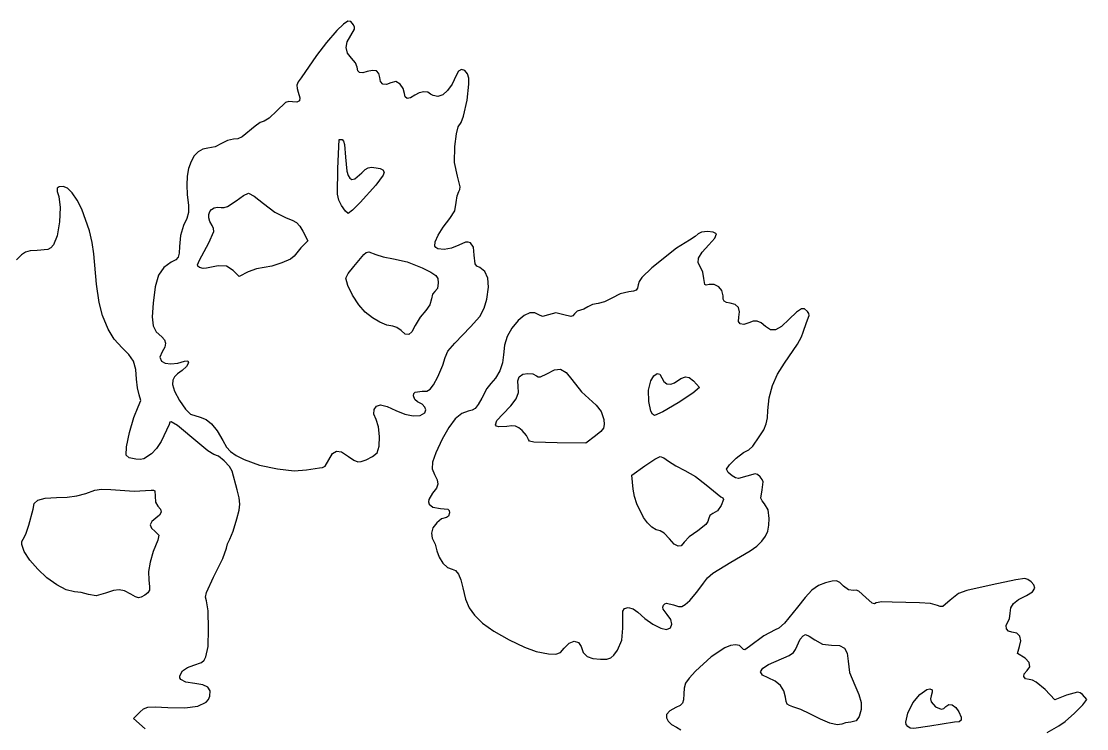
# Model space of a CAD drawing. Extents: x 0 to 380, y 4 to 377.
# Drawn here: x 194.7 to 361.6, y 266.4 to 377.2 of the extents above; entities that cross this region are included whole.
import ezdxf

# ---------------------------------------------------------------- set-up
doc = ezdxf.new("R2010")
doc.units = 0

msp = doc.modelspace()

# ---------------------------------------------------------------- linework, layer by layer
at = {"layer": 'Layer 1'}
for p, q in [((244.087098, 375.779126), (242.473139, 373.94027)), ((245.130549, 376.785094), (244.087098, 375.779126)), ((244.087098, 375.779126), (244.087098, 375.779126)), ((245.82012, 377.238745), (245.130549, 376.785094)), ((246.304639, 377.183072), (245.82012, 377.238745)), ((246.732933, 376.661071), (246.304639, 377.183072)), ((246.3096, 375.038292), (246.851996, 375.995202)), ((246.870186, 376.343019), (246.732933, 376.661071)), ((246.851996, 375.995202), (246.870186, 376.343019)), ((242.473139, 373.94027), (240.912096, 371.86329)), ((245.568766, 373.124471), (245.740745, 374.045001)), ((245.740745, 374.045001), (246.3096, 375.038292)), ((245.793662, 372.270087), (245.568766, 373.124471)), ((246.415433, 371.475234), (245.793662, 372.270087)), ((240.912096, 371.86329), (238.513206, 368.406065)), ((247.041614, 370.712352), (246.415433, 371.475234)), ((247.297378, 370.028844), (247.041614, 370.712352)), ((247.391085, 369.492511), (247.297378, 370.028844)), ((247.676614, 369.204226), (247.391085, 369.492511)), ((248.160582, 369.16068), (247.676614, 369.204226)), ((248.849601, 369.358566), (248.160582, 369.16068)), ((249.679181, 369.552594), (248.849601, 369.358566)), ((250.300401, 369.45558), (249.679181, 369.552594)), ((250.69011, 369.080753), (250.300401, 369.45558)), ((250.825158, 368.441343), (250.69011, 369.080753)), ((263.169632, 369.412585), (262.784332, 368.758843)), ((263.644229, 369.676066), (263.169632, 369.412585)), ((264.138669, 369.542672), (263.644229, 369.676066)), ((264.5835, 369.005788), (264.138669, 369.542672)), ((264.761543, 368.341298), (264.5835, 369.005788)), ((238.064516, 367.735236), (237.860567, 367.219849)), ((238.513206, 368.406065), (238.064516, 367.735236)), ((250.956899, 367.783192), (250.825158, 368.441343)), ((251.323457, 367.409468), (250.956899, 367.783192)), ((251.881838, 367.340014), (251.323457, 367.409468)), ((252.589048, 367.594676), (251.881838, 367.340014)), ((253.338701, 367.793114), (252.589048, 367.594676)), ((254.035438, 367.383009), (253.338701, 367.793114)), ((254.502869, 366.712731), (254.035438, 367.383009)), ((262.164215, 367.412775), (261.448186, 366.377592)), ((262.784332, 368.758843), (262.164215, 367.412775)), ((264.548222, 364.895924), (264.803986, 367.367575)), ((264.803986, 367.367575), (264.761543, 368.341298)), ((237.860567, 367.219849), (237.868284, 366.724307)), ((237.868284, 366.724307), (238.054594, 366.113008)), ((238.054594, 366.113008), (238.28831, 365.266341)), ((254.705716, 365.936619), (254.502869, 366.712731)), ((254.815408, 365.396428), (254.705716, 365.936619)), ((256.328495, 365.654397), (255.643334, 365.242088)), ((256.991607, 366.00938), (256.328495, 365.654397)), ((257.717558, 366.165925), (256.991607, 366.00938)), ((258.35752, 366.110804), (257.717558, 366.165925)), ((258.762663, 365.830786), (258.35752, 366.110804)), ((259.185997, 365.588251), (258.762663, 365.830786)), ((259.92683, 365.478008), (259.185997, 365.588251)), ((260.685854, 365.712826), (259.92683, 365.478008)), ((261.448186, 366.377592), (260.685854, 365.712826)), ((236.079038, 364.494639), (234.703203, 363.220229)), ((236.588361, 364.673784), (236.079038, 364.494639)), ((237.137372, 364.631341), (236.588361, 364.673784)), ((237.856157, 364.565195), (237.137372, 364.631341)), ((238.230983, 364.763633), (237.856157, 364.565195)), ((238.28831, 365.266341), (238.230983, 364.763633)), ((255.133459, 365.160508), (254.815408, 365.396428)), ((255.643334, 365.242088), (255.133459, 365.160508)), ((263.9485, 362.397815), (264.548222, 364.895924)), ((234.703203, 363.220229), (233.499348, 362.07811)), ((263.560995, 361.39102), (263.9485, 362.397815)), ((231.281257, 360.821338), (229.261603, 359.136823)), ((232.066188, 361.368144), (231.281257, 360.821338)), ((232.692369, 361.59745), (232.066188, 361.368144)), ((233.499348, 362.07811), (232.692369, 361.59745)), ((262.846068, 359.626303), (263.13711, 360.680227)), ((263.13711, 360.680227), (263.560995, 361.39102)), ((229.261603, 359.136823), (228.602349, 358.846884)), ((262.607943, 357.646336), (262.846068, 359.626303)), ((223.908197, 357.364114), (223.091571, 357.219696)), ((225.045906, 357.571371), (223.908197, 357.364114)), ((226.024865, 358.06967), (225.045906, 357.571371)), ((226.964136, 358.567969), (226.024865, 358.06967)), ((227.929866, 358.775226), (226.964136, 358.567969)), ((228.602349, 358.846884), (227.929866, 358.775226)), ((244.263487, 354.153834), (244.475154, 358.70467)), ((244.475154, 358.70467), (244.933765, 358.70467)), ((244.933765, 358.70467), (245.125588, 358.468199)), ((245.125588, 358.468199), (245.277724, 357.924149)), ((245.277724, 357.924149), (245.462932, 355.953002)), ((262.550617, 355.132793), (262.607943, 357.646336)), ((221.752668, 356.143723), (221.253542, 355.265085)), ((222.369203, 356.804079), (221.752668, 356.143723)), ((223.091571, 357.219696), (222.369203, 356.804079)), ((245.462932, 355.953002), (245.676253, 353.756408)), ((245.462932, 355.953002), (245.462932, 355.953002)), ((220.883401, 354.194624), (220.65382, 352.958799)), ((221.253542, 355.265085), (220.883401, 354.194624)), ((244.228209, 350.180672), (244.263487, 354.153834)), ((248.002934, 353.483556), (248.539267, 354.007211)), ((248.539267, 354.007211), (249.012761, 354.286126)), ((249.012761, 354.286126), (249.545787, 354.366603)), ((249.545787, 354.366603), (250.260713, 354.294945)), ((250.260713, 354.294945), (250.915626, 354.155488)), ((250.915626, 354.155488), (251.332828, 353.946577)), ((251.332828, 353.946577), (251.492887, 353.625218)), ((262.995999, 352.989667), (262.550617, 355.132793)), ((220.65382, 352.958799), (220.576374, 351.584067)), ((245.676253, 353.756408), (245.87283, 353.066355)), ((245.87283, 353.066355), (246.13762, 352.641299)), ((246.13762, 352.641299), (246.476825, 352.475865)), ((246.476825, 352.475865), (246.896644, 352.56468)), ((246.896644, 352.56468), (248.002934, 353.483556)), ((251.376374, 353.148417), (250.235908, 351.556506)), ((251.492887, 353.625218), (251.376374, 353.148417)), ((263.410513, 351.3272), (262.995999, 352.989667)), ((200.302939, 351.075846), (200.286953, 350.592981)), ((200.286953, 350.592981), (200.519015, 349.779387)), ((200.603351, 351.307357), (200.302939, 351.075846)), ((201.224571, 351.366888), (200.603351, 351.307357)), ((201.91111, 351.093003), (201.224571, 351.366888)), ((202.648912, 350.353202), (201.91111, 351.093003)), ((220.576374, 351.584067), (220.662639, 350.096887)), ((250.235908, 351.556506), (247.755989, 348.826886)), ((262.938673, 349.89404), (263.242944, 350.590776)), ((263.242944, 350.590776), (263.392874, 350.871345)), ((263.392874, 350.871345), (263.410513, 351.3272)), ((200.519015, 349.779387), (200.754384, 348.063453)), ((203.399944, 349.230583), (202.648912, 350.353202)), ((204.12617, 347.80824), (203.399944, 349.230583)), ((220.662639, 350.096887), (220.847296, 348.403553)), ((226.995004, 348.227164), (228.317922, 349.109109)), ((228.317922, 349.109109), (229.47327, 349.960186)), ((229.47327, 349.960186), (230.258201, 350.308554)), ((230.258201, 350.308554), (231.162194, 349.827894)), ((231.162194, 349.827894), (232.621813, 348.685775)), ((244.432159, 349.22762), (244.228209, 350.180672)), ((244.827932, 348.403553), (244.432159, 349.22762)), ((262.81961, 348.826886), (262.938673, 349.89404)), ((200.754384, 348.063453), (200.655717, 345.815044)), ((205.352074, 344.396766), (204.12617, 347.80824)), ((220.843438, 347.292302), (220.608069, 346.36626)), ((220.847296, 348.403553), (220.843438, 347.292302)), ((224.064466, 346.962951), (224.208058, 347.415774)), ((224.208058, 347.415774), (224.483941, 347.775994)), ((224.483941, 347.775994), (224.880541, 348.022112)), ((224.880541, 348.022112), (225.386281, 348.13263)), ((225.386281, 348.13263), (225.989587, 348.086053)), ((225.989587, 348.086053), (226.472452, 348.077233)), ((226.472452, 348.077233), (226.995004, 348.227164)), ((232.621813, 348.685775), (234.403342, 347.336399)), ((232.621813, 348.685775), (232.621813, 348.685775)), ((234.403342, 347.336399), (236.184871, 346.463274)), ((245.462932, 347.503969), (244.827932, 348.403553)), ((245.886266, 347.133552), (245.462932, 347.503969)), ((246.569773, 347.623031), (245.886266, 347.133552)), ((247.755989, 348.826886), (246.569773, 347.623031)), ((261.831832, 346.35744), (262.590304, 347.539247)), ((262.590304, 347.539247), (262.81961, 348.826886)), ((200.655717, 345.815044), (200.285851, 343.652625)), ((220.608069, 346.36626), (220.098194, 345.228551)), ((224.064742, 346.43902), (224.064466, 346.962951)), ((224.22046, 345.86548), (224.064742, 346.43902)), ((224.543197, 345.263829), (224.22046, 345.86548)), ((236.184871, 346.463274), (237.118079, 346.102779)), ((237.118079, 346.102779), (237.776782, 345.695982)), ((237.776782, 345.695982), (238.283349, 345.143664)), ((260.782317, 344.999796), (261.831832, 346.35744)), ((205.775683, 342.573827), (205.352074, 344.396766)), ((220.098194, 345.228551), (219.617534, 343.693966)), ((224.049308, 342.547438), (224.81219, 344.302509)), ((224.788488, 344.789783), (224.543197, 345.263829)), ((224.81219, 344.302509), (224.788488, 344.789783)), ((238.283349, 345.143664), (238.76015, 344.346606)), ((238.76015, 344.346606), (239.536262, 342.82966)), ((259.970928, 343.724835), (260.782317, 344.999796)), ((300.743245, 343.95855), (300.253766, 343.517578)), ((301.264144, 344.215968), (300.743245, 343.95855)), ((300.743245, 343.95855), (300.743245, 343.95855)), ((302.158767, 344.298099), (301.264144, 344.215968)), ((303.060004, 344.201636), (302.158767, 344.298099)), ((303.600747, 343.923272), (303.060004, 344.201636)), ((303.331754, 343.257404), (303.600747, 343.923272)), ((200.285851, 343.652625), (199.707626, 342.19466)), ((206.022352, 340.783548), (205.775683, 342.573827)), ((219.617534, 343.693966), (219.427916, 341.947715)), ((222.56764, 339.79577), (224.049308, 342.547438)), ((239.536262, 342.82966), (238.477928, 341.771326)), ((259.432941, 342.018271), (259.490268, 342.681383)), ((259.490268, 342.681383), (259.970928, 343.724835)), ((264.287497, 342.635632), (263.207666, 342.159382)), ((264.70649, 342.655476), (264.287497, 342.635632)), ((265.046521, 342.529799), (264.70649, 342.655476)), ((265.494659, 341.841882), (265.046521, 342.529799)), ((299.367411, 342.970772), (297.334528, 341.669903)), ((300.253766, 343.517578), (299.367411, 342.970772)), ((302.401302, 342.19466), (303.331754, 343.257404)), ((194.697076, 340.657871), (193.922067, 339.866325)), ((195.333179, 341.092229), (194.697076, 340.657871)), ((196.075115, 341.275232), (195.333179, 341.092229)), ((197.167624, 341.312715), (196.075115, 341.275232)), ((198.8345, 341.475875), (197.167624, 341.312715)), ((199.300829, 341.744317), (198.8345, 341.475875)), ((199.707626, 342.19466), (199.300829, 341.744317)), ((206.464427, 336.060181), (206.022352, 340.783548)), ((219.40256, 340.887177), (219.251527, 340.2632)), ((219.427916, 341.947715), (219.40256, 340.887177)), ((238.477928, 341.771326), (237.419594, 340.466048)), ((246.768211, 338.843269), (248.355712, 340.712992)), ((248.355712, 340.712992), (248.702427, 341.010649)), ((248.702427, 341.010649), (249.092136, 341.109868)), ((249.092136, 341.109868), (250.225435, 340.712992)), ((250.225435, 340.712992), (251.349915, 340.338166)), ((250.225435, 340.712992), (250.225435, 340.712992)), ((259.621181, 341.778354), (259.432941, 342.018271)), ((259.953289, 341.613679), (259.621181, 341.778354)), ((260.923428, 341.506743), (259.953289, 341.613679)), ((262.092005, 341.690849), (260.923428, 341.506743)), ((263.207666, 342.159382), (262.092005, 341.690849)), ((265.641834, 340.571881), (265.494659, 341.841882)), ((265.800584, 339.222505), (265.641834, 340.571881)), ((297.334528, 341.669903), (293.476018, 338.596324)), ((300.791752, 340.144138), (301.353441, 341.068526)), ((301.353441, 341.068526), (302.401302, 342.19466)), ((218.122637, 339.478269), (216.987133, 338.683416)), ((218.862369, 339.86412), (218.122637, 339.478269)), ((219.251527, 340.2632), (218.862369, 339.86412)), ((222.25455, 339.072575), (222.56764, 339.79577)), ((222.344398, 338.863113), (222.25455, 339.072575)), ((225.530975, 338.949102), (223.661252, 338.561047)), ((226.814205, 338.878547), (225.530975, 338.949102)), ((227.85931, 338.172991), (226.814205, 338.878547)), ((233.937014, 338.883508), (232.692369, 338.66688)), ((235.505773, 339.394485), (233.937014, 338.883508)), ((236.849637, 339.991451), (235.505773, 339.394485)), ((237.419594, 340.466048), (236.849637, 339.991451)), ((251.349915, 340.338166), (252.977104, 340.042714)), ((252.977104, 340.042714), (255.111411, 339.535596)), ((255.111411, 339.535596), (257.457384, 338.631602)), ((266.058553, 338.895083), (265.800584, 339.222505)), ((266.488501, 338.66688), (266.058553, 338.895083)), ((300.699699, 339.371885), (300.791752, 340.144138)), ((301.060745, 338.702158), (300.699699, 339.371885)), ((216.182358, 337.458615), (215.642167, 335.638501)), ((216.987133, 338.683416), (216.182358, 337.458615)), ((222.602918, 338.66688), (222.344398, 338.863113)), ((223.132085, 338.494901), (222.602918, 338.66688)), ((223.661252, 338.561047), (223.132085, 338.494901)), ((228.811811, 337.255768), (227.85931, 338.172991)), ((230.187645, 337.961324), (228.811811, 337.255768)), ((231.492924, 338.459623), (230.187645, 337.961324)), ((232.692369, 338.66688), (231.492924, 338.459623)), ((245.533488, 337.008823), (245.899495, 337.727609)), ((245.899495, 337.727609), (246.768211, 338.843269)), ((257.457384, 338.631602), (258.846448, 337.939827)), ((258.846448, 337.939827), (259.600511, 337.436567)), ((259.600511, 337.436567), (259.918011, 336.939921)), ((267.314773, 338.06385), (266.488501, 338.66688)), ((267.780551, 337.017643), (267.314773, 338.06385)), ((293.476018, 338.596324), (291.884107, 337.074969)), ((301.46203, 337.926046), (301.060745, 338.702158)), ((301.62519, 336.938268), (301.46203, 337.926046)), ((206.8602, 333.185592), (206.464427, 336.060181)), ((215.642167, 335.638501), (215.300413, 333.05771)), ((245.828388, 335.863397), (245.533488, 337.008823)), ((246.569773, 334.327711), (245.828388, 335.863397)), ((259.997386, 336.26799), (259.851865, 335.372815)), ((259.918011, 336.939921), (259.997386, 336.26799)), ((267.617391, 333.727988), (267.882526, 335.561331)), ((267.882526, 335.561331), (267.780551, 337.017643)), ((291.324072, 335.950489), (291.216585, 335.422425)), ((291.486681, 336.478003), (291.324072, 335.950489)), ((291.884107, 337.074969), (291.486681, 336.478003)), ((301.753072, 335.985767), (301.62519, 336.938268)), ((301.997261, 335.89647), (301.753072, 335.985767)), ((302.436579, 335.985767), (301.997261, 335.89647)), ((303.249622, 335.997894), (302.436579, 335.985767)), ((303.940296, 335.659448), (303.249622, 335.997894)), ((304.425917, 335.043188), (303.940296, 335.659448)), ((247.542669, 332.792024), (246.569773, 334.327711)), ((259.097802, 334.49087), (258.939052, 333.763266)), ((259.468219, 334.927433), (259.097802, 334.49087)), ((259.851865, 335.372815), (259.468219, 334.927433)), ((288.493029, 334.521738), (287.19657, 333.869099)), ((289.842405, 334.856878), (288.493029, 334.521738)), ((290.565048, 334.948379), (289.842405, 334.856878)), ((290.993343, 335.112642), (290.565048, 334.948379)), ((291.216585, 335.422425), (290.993343, 335.112642)), ((304.623803, 334.221877), (304.425917, 335.043188)), ((304.661286, 333.6883), (304.623803, 334.221877)), ((207.401493, 331.164284), (206.8602, 333.185592)), ((215.300413, 333.05771), (215.168122, 330.931671)), ((248.532101, 331.646598), (247.542669, 332.792024)), ((258.692107, 332.819585), (258.021829, 331.92882)), ((258.939052, 333.763266), (258.692107, 332.819585)), ((266.484091, 331.011597), (267.201223, 332.280496)), ((267.201223, 332.280496), (267.617391, 333.727988)), ((283.421845, 332.493265), (282.813303, 332.122848)), ((284.180318, 332.863682), (283.421845, 332.493265)), ((285.044624, 333.022432), (284.180318, 332.863682)), ((286.041222, 333.273786), (285.044624, 333.022432)), ((287.19657, 333.869099), (286.041222, 333.273786)), ((304.817831, 333.366391), (304.661286, 333.6883)), ((305.159585, 333.190002), (304.817831, 333.366391)), ((305.752693, 333.092988), (305.159585, 333.190002)), ((306.537624, 332.879667), (305.752693, 333.092988)), ((307.031513, 332.4183), (306.537624, 332.879667)), ((307.221131, 331.738651), (307.031513, 332.4183)), ((317.391611, 332.204979), (316.887248, 332.188994)), ((317.852978, 331.787709), (317.391611, 332.204979)), ((208.280131, 329.000763), (207.401493, 331.164284)), ((215.168122, 330.931671), (215.300413, 329.543159)), ((249.666503, 330.774575), (248.532101, 331.646598)), ((250.833977, 330.094375), (249.666503, 330.774575)), ((257.157523, 330.896945), (256.39905, 329.600485)), ((258.021829, 331.92882), (257.157523, 330.896945)), ((265.072428, 329.372282), (266.484091, 331.011597)), ((273.459725, 331.133967), (272.521005, 330.376597)), ((274.342221, 331.540764), (273.459725, 331.133967)), ((275.125499, 331.577145), (274.342221, 331.540764)), ((275.766563, 331.223264), (275.125499, 331.577145)), ((276.339827, 330.989549), (275.766563, 331.223264)), ((277.283508, 331.258542), (276.339827, 330.989549)), ((278.443266, 331.549584), (277.283508, 331.258542)), ((279.682398, 331.258542), (278.443266, 331.549584)), ((280.789239, 330.998368), (279.682398, 331.258542)), ((281.086345, 331.114675), (280.789239, 330.998368)), ((281.340455, 331.399653), (281.086345, 331.114675)), ((281.785837, 331.800938), (281.340455, 331.399653)), ((282.257678, 331.964098), (281.785837, 331.800938)), ((282.813303, 332.122848), (282.257678, 331.964098)), ((307.028206, 330.221705), (307.093249, 330.870486)), ((307.093249, 330.870486), (307.221131, 331.738651)), ((314.995476, 330.552986), (313.766817, 329.434018)), ((316.151375, 331.663685), (314.995476, 330.552986)), ((316.887248, 332.188994), (316.151375, 331.663685)), ((317.711867, 330.059097), (318.086693, 331.121841)), ((318.04425, 331.472965), (317.852978, 331.787709)), ((318.086693, 331.121841), (318.04425, 331.472965)), ((209.201764, 327.430901), (208.280131, 329.000763)), ((215.300413, 329.543159), (215.776664, 328.597824)), ((251.935306, 329.6523), (250.833977, 330.094375)), ((252.87127, 329.494652), (251.935306, 329.6523)), ((253.52391, 329.287395), (252.87127, 329.494652)), ((254.176549, 328.789096), (253.52391, 329.287395)), ((256.39905, 329.600485), (255.873191, 328.610502)), ((262.572665, 326.813539), (265.072428, 329.372282)), ((271.507871, 329.171088), (270.792393, 327.876283)), ((272.521005, 330.376597), (271.507871, 329.171088)), ((307.313735, 329.834201), (307.028206, 330.221705)), ((307.877078, 329.744353), (307.313735, 329.834201)), ((308.645472, 329.988541), (307.877078, 329.744353)), ((309.346618, 330.257534), (308.645472, 329.988541)), ((309.96839, 330.261944), (309.346618, 330.257534)), ((310.590161, 329.988541), (309.96839, 330.261944)), ((311.291307, 329.424096), (310.590161, 329.988541)), ((312.06356, 328.915876), (311.291307, 329.424096)), ((312.839121, 328.903749), (312.06356, 328.915876)), ((313.766817, 329.434018), (312.839121, 328.903749)), ((317.147422, 328.506874), (317.711867, 330.059097)), ((210.467355, 326.072705), (209.201764, 327.430901)), ((215.776664, 328.597824), (216.676248, 327.801318)), ((216.676248, 327.801318), (217.118874, 327.352628)), ((217.118874, 327.352628), (217.28038, 326.831178)), ((254.821471, 328.231266), (254.176549, 328.789096)), ((255.367175, 328.162915), (254.821471, 328.231266)), ((255.873191, 328.610502), (255.367175, 328.162915)), ((270.792393, 327.876283), (270.367957, 326.482259)), ((316.283116, 326.672428), (316.913707, 327.821161)), ((316.913707, 327.821161), (317.147422, 328.506874)), ((211.519625, 325.058469), (210.467355, 326.072705)), ((217.157459, 326.203895), (216.746803, 325.437705)), ((217.28038, 326.831178), (217.157459, 326.203895)), ((261.05572, 324.55576), (261.496692, 325.539129)), ((261.496692, 325.539129), (262.572665, 326.813539)), ((270.367957, 326.482259), (270.227948, 324.979094)), ((314.254642, 323.673815), (316.283116, 326.672428)), ((212.218016, 323.964857), (211.519625, 325.058469)), ((212.60552, 322.699266), (212.218016, 323.964857)), ((216.746803, 325.437705), (216.363157, 324.608677)), ((216.363157, 324.608677), (216.64097, 323.991315)), ((216.64097, 323.991315), (217.208171, 323.673815)), ((219.17601, 323.673815), (220.239305, 323.991315)), ((220.239305, 323.991315), (220.764614, 324.058012)), ((220.764614, 324.058012), (220.843438, 323.704683)), ((260.716171, 323.373954), (261.05572, 324.55576)), ((270.227948, 324.979094), (270.062583, 323.75319)), ((212.725134, 321.169091), (212.60552, 322.699266)), ((217.208171, 323.673815), (218.109408, 323.567982)), ((218.109408, 323.567982), (219.17601, 323.673815)), ((219.886527, 322.544925), (219.113723, 322.004183)), ((220.532001, 323.133072), (219.886527, 322.544925)), ((220.843438, 323.704683), (220.532001, 323.133072)), ((259.92683, 321.557147), (260.716171, 323.373954)), ((269.619406, 322.47437), (268.977791, 321.327841)), ((270.062583, 323.75319), (269.619406, 322.47437)), ((277.001286, 322.015758), (278.21837, 322.632017)), ((278.21837, 322.632017), (279.17087, 322.712495)), ((279.17087, 322.712495), (280.017538, 322.224118)), ((280.017538, 322.224118), (280.917121, 321.133813)), ((313.157172, 321.960637), (314.254642, 323.673815)), ((212.844197, 319.819715), (212.725134, 321.169091)), ((218.428011, 321.002073), (218.369582, 320.322424)), ((218.651804, 321.526279), (218.428011, 321.002073)), ((219.113723, 322.004183), (218.651804, 321.526279)), ((259.243323, 320.276122), (259.92683, 321.557147)), ((268.977791, 321.327841), (268.217113, 320.498813)), ((272.463679, 320.913327), (272.697394, 321.557147)), ((272.521005, 320.004924), (272.463679, 320.913327)), ((272.697394, 321.557147), (273.265697, 321.926461)), ((273.265697, 321.926461), (274.04236, 322.077495)), ((274.04236, 322.077495), (274.825638, 322.003632)), ((274.825638, 322.003632), (275.413785, 321.698258)), ((275.413785, 321.698258), (275.671754, 321.539508)), ((275.671754, 321.539508), (275.995868, 321.539508)), ((275.995868, 321.539508), (277.001286, 322.015758)), ((280.917121, 321.133813), (282.416428, 319.197944)), ((280.917121, 321.133813), (280.917121, 321.133813)), ((292.951812, 319.437723), (293.299629, 320.886869)), ((293.299629, 320.886869), (293.797928, 321.678414)), ((293.797928, 321.678414), (294.296227, 322.033397)), ((294.296227, 322.033397), (294.72838, 321.938588)), ((294.72838, 321.938588), (295.028241, 321.380758)), ((295.028241, 321.380758), (295.336922, 320.798123)), ((295.028241, 321.380758), (295.028241, 321.380758)), ((295.336922, 320.798123), (295.830811, 320.450306)), ((296.417305, 320.373687), (297.003798, 320.604646)), ((297.003798, 320.604646), (298.017484, 321.274373)), ((298.017484, 321.274373), (298.73682, 321.543918)), ((298.73682, 321.543918), (299.330479, 321.423202)), ((299.330479, 321.423202), (299.967133, 320.922147)), ((299.967133, 320.922147), (300.919634, 319.863813)), ((312.354051, 320.154854), (313.157172, 321.960637)), ((213.148468, 318.734923), (212.844197, 319.819715)), ((218.369582, 320.322424), (218.691492, 319.262988)), ((218.691492, 319.262988), (219.463194, 317.82652)), ((256.116828, 318.558534), (256.172501, 318.906902)), ((256.172501, 318.906902), (256.377002, 319.122979)), ((256.377002, 319.122979), (257.457384, 319.26409)), ((257.457384, 319.26409), (258.220267, 319.314802)), ((258.220267, 319.314802), (258.745024, 319.59041)), ((258.745024, 319.59041), (259.243323, 320.276122)), ((267.617391, 319.683014), (266.806001, 318.205756)), ((268.217113, 320.498813), (267.617391, 319.683014)), ((272.177046, 318.091103), (272.547463, 319.074472)), ((272.547463, 319.074472), (272.521005, 320.004924)), ((282.416428, 319.197944), (284.762402, 317.076866)), ((292.977719, 317.680999), (292.951812, 319.437723)), ((295.830811, 320.450306), (296.417305, 320.373687)), ((299.892168, 318.981316), (297.594701, 317.460512)), ((300.919634, 319.863813), (299.892168, 318.981316)), ((311.848586, 318.256468), (312.354051, 320.154854)), ((212.972079, 316.829922), (213.377773, 317.808881)), ((213.377773, 317.808881), (213.148468, 318.734923)), ((219.463194, 317.82652), (220.393646, 316.482656)), ((256.302036, 317.97645), (256.116828, 318.558534)), ((256.751828, 317.606033), (256.302036, 317.97645)), ((257.46896, 317.227348), (256.751828, 317.606033)), ((257.911586, 316.799054), (257.46896, 317.227348)), ((266.256991, 317.186558), (265.800584, 316.587387)), ((266.806001, 318.205756), (266.256991, 317.186558)), ((271.370067, 316.988672), (272.177046, 318.091103)), ((293.314512, 316.169014), (292.977719, 317.680999)), ((297.594701, 317.460512), (295.20463, 316.038927)), ((311.644085, 316.265477), (311.848586, 318.256468)), ((212.29243, 315.168558), (212.972079, 316.829922)), ((220.393646, 316.482656), (221.191806, 315.701032)), ((221.191806, 315.701032), (222.708751, 315.207143)), ((249.92392, 315.674023), (249.947623, 316.410998)), ((250.260713, 314.854365), (249.92392, 315.674023)), ((249.947623, 316.410998), (250.29544, 316.942921)), ((250.29544, 316.942921), (250.930991, 317.147422)), ((250.930991, 317.147422), (251.962867, 316.891658)), ((251.962867, 316.891658), (253.36516, 316.265477)), ((253.36516, 316.265477), (254.765247, 315.679535)), ((254.765247, 315.679535), (256.072731, 315.4144)), ((257.155318, 315.486609), (257.880718, 315.912699)), ((257.880718, 315.912699), (258.056556, 316.350915)), ((258.056556, 316.350915), (257.911586, 316.799054)), ((263.677853, 315.803007), (262.65645, 314.946969)), ((264.689333, 316.159644), (263.677853, 315.803007)), ((265.317719, 316.285872), (264.689333, 316.159644)), ((265.800584, 316.587387), (265.317719, 316.285872)), ((269.159141, 314.683488), (270.086837, 315.701032)), ((270.086837, 315.701032), (271.370067, 316.988672)), ((284.762402, 317.076866), (285.516465, 316.111137)), ((285.516465, 316.111137), (285.926569, 314.854365)), ((293.579853, 315.677399), (293.314512, 316.169014)), ((293.899352, 315.454088), (293.579853, 315.677399)), ((295.20463, 316.038927), (293.899352, 315.454088)), ((311.578491, 315.099656), (311.644085, 316.265477)), ((211.609474, 312.799433), (212.29243, 315.168558)), ((217.805137, 314.078253), (216.561595, 311.397141)), ((217.955068, 314.412841), (217.805137, 314.078253)), ((218.157915, 314.505997), (217.955068, 314.412841)), ((219.145694, 313.901864), (218.157915, 314.505997)), ((222.320696, 311.256029), (219.145694, 313.901864)), ((222.708751, 315.207143), (223.617155, 314.862082)), ((223.617155, 314.862082), (224.472641, 314.166448)), ((224.472641, 314.166448), (225.328128, 313.073939)), ((250.649871, 313.726027), (250.260713, 314.854365)), ((256.072731, 315.4144), (257.155318, 315.486609)), ((262.65645, 314.946969), (261.628433, 313.594837)), ((268.962357, 314.016517), (269.159141, 314.683488)), ((269.134956, 313.816564), (268.962357, 314.016517)), ((271.523856, 313.855011), (270.721837, 313.760753)), ((272.110901, 313.800441), (271.523856, 313.855011)), ((286.015315, 314.04022), (285.895701, 313.474121)), ((285.926569, 314.854365), (286.015315, 314.04022)), ((310.98428, 313.244264), (311.383911, 314.162038)), ((311.383911, 314.162038), (311.578491, 315.099656)), ((211.13157, 310.549371), (211.609474, 312.799433)), ((225.328128, 313.073939), (226.236531, 311.538252)), ((250.807519, 312.177662), (250.649871, 313.726027)), ((250.727042, 310.66237), (250.807519, 312.177662)), ((261.628433, 313.594837), (260.597109, 311.749919)), ((269.486563, 313.706734), (269.134956, 313.816564)), ((270.721837, 313.760753), (269.486563, 313.706734)), ((272.611956, 313.567277), (272.110901, 313.800441)), ((273.156005, 313.125753), (272.611956, 313.567277)), ((273.830693, 312.340822), (273.156005, 313.125753)), ((274.108506, 311.714641), (273.830693, 312.340822)), ((284.62129, 312.279086), (283.139623, 311.150196)), ((285.465202, 312.954325), (284.62129, 312.279086)), ((285.895701, 313.474121), (285.465202, 312.954325)), ((310.303529, 312.137974), (310.98428, 313.244264)), ((211.067077, 309.245195), (211.13157, 310.549371)), ((216.561595, 311.397141), (215.820761, 310.298017)), ((223.903787, 309.937522), (222.320696, 311.256029)), ((226.236531, 311.538252), (226.824678, 310.529527)), ((226.824678, 310.529527), (227.449206, 309.818459)), ((250.401824, 309.633251), (250.727042, 310.66237)), ((260.597109, 311.749919), (259.601062, 309.605139)), ((274.293163, 311.453365), (274.108506, 311.714641)), ((274.977222, 311.291307), (274.293163, 311.453365)), ((278.624064, 311.185474), (274.977222, 311.291307)), ((283.139623, 311.150196), (278.624064, 311.185474)), ((308.645472, 310.091862), (309.289292, 310.691585)), ((309.289292, 310.691585), (310.303529, 312.137974)), ((211.587425, 308.84832), (211.067077, 309.245195)), ((212.584023, 308.610194), (211.587425, 308.84832)), ((215.053469, 309.456862), (213.871662, 308.67634)), ((215.820761, 310.298017), (215.053469, 309.456862)), ((224.825419, 309.386306), (223.903787, 309.937522)), ((225.550268, 309.086996), (224.825419, 309.386306)), ((226.470247, 308.36766), (225.550268, 309.086996)), ((227.449206, 309.818459), (228.305244, 309.226453)), ((228.305244, 309.226453), (229.587922, 308.574917)), ((242.852375, 308.504361), (243.406347, 309.500408)), ((243.406347, 309.500408), (244.029772, 309.911063)), ((244.029772, 309.911063), (244.831791, 309.759479)), ((244.831791, 309.759479), (245.921544, 309.068806)), ((245.921544, 309.068806), (246.788055, 308.480108)), ((248.673212, 308.539639), (249.709498, 309.073216)), ((249.709498, 309.073216), (250.401824, 309.633251)), ((259.601062, 309.605139), (259.111031, 308.138354)), ((293.908171, 308.614604), (294.781297, 309.033528)), ((294.781297, 309.033528), (295.328103, 308.826271)), ((306.674325, 308.773354), (307.846761, 309.692231)), ((307.846761, 309.692231), (308.645472, 310.091862)), ((213.297296, 308.568853), (212.584023, 308.610194)), ((213.871662, 308.67634), (213.297296, 308.568853)), ((227.291007, 307.496188), (226.470247, 308.36766)), ((227.718199, 306.740471), (227.291007, 307.496188)), ((229.587922, 308.574917), (231.987915, 307.716123)), ((231.987915, 307.716123), (234.791398, 307.102068)), ((239.359873, 306.952138), (241.370708, 307.269638)), ((241.370708, 307.269638), (241.87507, 307.323657)), ((241.87507, 307.323657), (242.257062, 307.516583)), ((242.257062, 307.516583), (242.852375, 308.504361)), ((246.788055, 308.480108), (247.376753, 308.222139)), ((247.376753, 308.222139), (247.925764, 308.255212)), ((247.925764, 308.255212), (248.673212, 308.539639)), ((259.111031, 308.138354), (259.064178, 307.101517)), ((290.301016, 306.140748), (292.347129, 307.587138)), ((292.347129, 307.587138), (293.908171, 308.614604)), ((295.328103, 308.826271), (296.086575, 308.327972)), ((296.086575, 308.327972), (297.211055, 307.591548)), ((296.086575, 308.327972), (296.086575, 308.327972)), ((297.211055, 307.591548), (298.626577, 306.881582)), ((305.15297, 307.057971), (305.614337, 307.755259)), ((305.614337, 307.755259), (306.674325, 308.773354)), ((228.494311, 303.847691), (227.718199, 306.740471)), ((234.791398, 307.102068), (237.43613, 306.818744)), ((237.43613, 306.818744), (239.359873, 306.952138)), ((259.064178, 307.101517), (259.397663, 306.246582)), ((259.397663, 306.246582), (259.829816, 305.397159)), ((290.547961, 303.953525), (290.301016, 306.140748)), ((298.626577, 306.881582), (300.275814, 305.924672)), ((300.275814, 305.924672), (301.977968, 304.623803)), ((305.408734, 306.555263), (305.15297, 307.057971)), ((306.034915, 305.999637), (305.408734, 306.555263)), ((306.57235, 305.70143), (306.034915, 305.999637)), ((307.027103, 305.598352), (306.57235, 305.70143)), ((308.36325, 305.964359), (307.027103, 305.598352)), ((309.668528, 306.348005), (308.36325, 305.964359)), ((310.040048, 306.217367), (309.668528, 306.348005)), ((310.44464, 305.858526), (310.040048, 306.217367)), ((310.771511, 305.469368), (310.44464, 305.858526)), ((206.198741, 303.777136), (207.221797, 303.935886)), ((207.221797, 303.935886), (208.668187, 303.882969)), ((208.668187, 303.882969), (212.372356, 303.636025)), ((228.81126, 302.555642), (228.494311, 303.847691)), ((259.715164, 304.108416), (259.115441, 303.318524)), ((259.944469, 304.742866), (259.715164, 304.108416)), ((259.829816, 305.397159), (259.944469, 304.742866)), ((290.751566, 302.780262), (290.547961, 303.953525)), ((301.977968, 304.623803), (304.271025, 302.75408)), ((310.726862, 303.812414), (310.916481, 305.073595)), ((310.916481, 305.073595), (310.771511, 305.469368)), ((196.668774, 301.67039), (197.260228, 302.216093)), ((197.260228, 302.216093), (198.387464, 302.510442)), ((198.387464, 302.510442), (200.166237, 302.612968)), ((200.166237, 302.612968), (201.862879, 302.680768)), ((201.862879, 302.680768), (203.367698, 302.890781)), ((203.367698, 302.890781), (204.779912, 303.25293)), ((204.779912, 303.25293), (206.198741, 303.777136)), ((212.372356, 303.636025), (215.018191, 303.777136)), ((212.372356, 303.636025), (212.372356, 303.636025)), ((215.018191, 303.777136), (215.379788, 303.801941)), ((215.379788, 303.801941), (215.582636, 303.684532)), ((215.582636, 303.684532), (215.617914, 302.824635)), ((215.617914, 302.824635), (215.688469, 301.903003)), ((228.913234, 301.607551), (228.81126, 302.555642)), ((258.529499, 302.333502), (258.467418, 301.92388)), ((259.115441, 303.318524), (258.529499, 302.333502)), ((291.10524, 301.618575), (290.751566, 302.780262)), ((304.271025, 302.75408), (304.589076, 302.558949)), ((304.698768, 302.330746), (304.306303, 301.378245)), ((304.589076, 302.558949), (304.698768, 302.330746)), ((310.563703, 302.511545), (310.726862, 303.812414)), ((310.741745, 302.090967), (310.563703, 302.511545)), ((195.853526, 298.278209), (196.497346, 300.813801)), ((196.497346, 300.813801), (196.668774, 301.67039)), ((215.688469, 301.903003), (216.076525, 301.272412)), ((216.076525, 301.272412), (216.492693, 300.801123)), ((216.492693, 300.801123), (216.574824, 300.333141)), ((228.459033, 299.261577), (228.796928, 300.633002)), ((228.796928, 300.633002), (228.913234, 301.607551)), ((258.467418, 301.92388), (258.555406, 301.576683)), ((258.555406, 301.576683), (259.170011, 301.091062)), ((259.170011, 301.091062), (260.350164, 300.919634)), ((260.350164, 300.919634), (261.492283, 300.791752)), ((261.492283, 300.791752), (261.704501, 300.577329)), ((261.704501, 300.577329), (261.761276, 300.214078)), ((292.148691, 299.508522), (291.10524, 301.618575)), ((303.724219, 300.558037), (303.036302, 300.108245)), ((304.306303, 301.378245), (303.724219, 300.558037)), ((311.114918, 301.660468), (310.741745, 302.090967)), ((311.683773, 300.721196), (311.114918, 301.660468)), ((311.855752, 299.332133), (311.683773, 300.721196)), ((215.101976, 298.844307), (214.87708, 298.331125)), ((215.723747, 299.367411), (215.101976, 298.844307)), ((216.319611, 299.858544), (215.723747, 299.367411)), ((216.574824, 300.333141), (216.319611, 299.858544)), ((227.881359, 297.330118), (228.459033, 299.261577)), ((260.501748, 299.266538), (259.746032, 298.657445)), ((261.267387, 299.508522), (260.501748, 299.266538)), ((261.620165, 299.715779), (261.267387, 299.508522)), ((261.761276, 300.214078), (261.620165, 299.715779)), ((292.781418, 298.649452), (292.148691, 299.508522)), ((302.220503, 298.850922), (301.898593, 298.41932)), ((302.330746, 299.2263), (302.220503, 298.850922)), ((302.524774, 299.786335), (302.330746, 299.2263)), ((303.036302, 300.108245), (302.524774, 299.786335)), ((311.80063, 298.28565), (311.855752, 299.332133)), ((195.346408, 296.869853), (195.853526, 298.278209)), ((214.87708, 298.331125), (215.049059, 297.824558)), ((215.049059, 297.824558), (215.617914, 297.321298)), ((215.617914, 297.321298), (216.213226, 296.725986)), ((227.330143, 296.086575), (227.881359, 297.330118)), ((259.168909, 297.856529), (258.939052, 297.039076)), ((259.746032, 298.657445), (259.168909, 297.856529)), ((293.450111, 297.980552), (292.781418, 298.649452)), ((294.126246, 297.54647), (293.450111, 297.980552)), ((294.781297, 297.391854), (294.126246, 297.54647)), ((295.398658, 297.025847), (294.781297, 297.391854)), ((300.672689, 297.427132), (299.332133, 296.474631)), ((301.898593, 298.41932), (300.672689, 297.427132)), ((311.260439, 296.546565), (311.613217, 297.369805)), ((311.613217, 297.369805), (311.80063, 298.28565)), ((194.719193, 295.287726), (194.745936, 295.738466)), ((194.745936, 295.738466), (194.945123, 296.086575)), ((194.945123, 296.086575), (195.346408, 296.869853)), ((216.041247, 295.945464), (215.315296, 294.160628)), ((216.213226, 296.725986), (216.041247, 295.945464)), ((226.977365, 295.358971), (227.330143, 296.086575)), ((258.939052, 297.039076), (259.031656, 296.267374)), ((259.031656, 296.267374), (259.256552, 295.839631)), ((259.256552, 295.839631), (259.521136, 295.297235)), ((296.227687, 296.157131), (295.398658, 297.025847)), ((296.977891, 295.335269), (296.227687, 296.157131)), ((298.520744, 295.627964), (298.068196, 295.080607)), ((299.332133, 296.474631), (298.520744, 295.627964)), ((309.926497, 295.025761), (310.709224, 295.777895)), ((310.709224, 295.777895), (311.260439, 296.546565)), ((195.115448, 294.147399), (194.719193, 295.287726)), ((195.998703, 292.803673), (195.115448, 294.147399)), ((215.315296, 294.160628), (214.837392, 292.514698)), ((226.26299, 293.070323), (226.836254, 294.710741)), ((226.836254, 294.710741), (226.977365, 295.358971)), ((259.521136, 295.297235), (259.785719, 294.25213)), ((259.785719, 294.25213), (260.125819, 293.254981)), ((297.572653, 294.979734), (296.977891, 295.335269)), ((298.068196, 295.080607), (297.572653, 294.979734)), ((305.858526, 292.48824), (308.879188, 294.25213)), ((308.879188, 294.25213), (309.926497, 295.025761)), ((197.23377, 291.394628), (195.998703, 292.803673)), ((214.837392, 292.514698), (214.617457, 291.014289)), ((224.790142, 290.159905), (226.26299, 293.070323)), ((260.125819, 293.254981), (260.73381, 292.333899)), ((260.73381, 292.333899), (261.467478, 291.657558)), ((302.992205, 290.768447), (305.858526, 292.48824)), ((198.685465, 290.058344), (197.23377, 291.394628)), ((214.617457, 291.014289), (214.665413, 289.666016)), ((261.467478, 291.657558), (262.18461, 291.394628)), ((262.18461, 291.394628), (262.691728, 291.200049)), ((262.691728, 291.200049), (263.14593, 290.631746)), ((263.14593, 290.631746), (263.533985, 289.712869)), ((302.177508, 290.027613), (302.992205, 290.768447)), ((200.218603, 288.932899), (198.685465, 290.058344)), ((201.697997, 288.156374), (200.218603, 288.932899)), ((214.665413, 289.666016), (214.769042, 288.692018)), ((223.670071, 287.738966), (224.790142, 290.159905)), ((263.533985, 289.712869), (263.842666, 288.466571)), ((300.531578, 287.783063), (301.554634, 289.207404)), ((301.554634, 289.207404), (302.177508, 290.027613)), ((319.570015, 288.835885), (318.527666, 288.096154)), ((320.675202, 289.27796), (319.570015, 288.835885)), ((321.716448, 289.542543), (320.675202, 289.27796)), ((322.390585, 289.569002), (321.716448, 289.542543)), ((322.912586, 289.317648), (322.390585, 289.569002)), ((323.497426, 288.748793), (322.912586, 289.317648)), ((346.780774, 288.925182), (342.794383, 288.043237)), ((350.484943, 289.736571), (346.780774, 288.925182)), ((351.896055, 289.91296), (350.484943, 289.736571)), ((350.484943, 289.736571), (350.484943, 289.736571)), ((352.39711, 289.800512), (351.896055, 289.91296)), ((352.914701, 289.43671), (352.39711, 289.800512)), ((353.319845, 288.940616), (352.914701, 289.43671)), ((353.483556, 288.431293), (353.319845, 288.940616)), ((202.988461, 287.866848), (201.697997, 288.156374)), ((204.055615, 287.747785), (202.988461, 287.866848)), ((205.175685, 287.443514), (204.055615, 287.747785)), ((206.383949, 287.240667), (205.175685, 287.443514)), ((207.856798, 287.619903), (206.383949, 287.240667)), ((209.094828, 288.0493), (207.856798, 287.619903)), ((210.008743, 288.171119), (209.094828, 288.0493)), ((210.843284, 287.982052), (210.008743, 288.171119)), ((211.843189, 287.478792), (210.843284, 287.982052)), ((212.551501, 287.079712), (211.843189, 287.478792)), ((213.995135, 287.337681), (213.465417, 287.022386)), ((214.486819, 287.696522), (213.995135, 287.337681)), ((214.727149, 288.091744), (214.486819, 287.696522)), ((214.769042, 288.692018), (214.727149, 288.091744)), ((223.539985, 286.989864), (223.670071, 287.738966)), ((263.842666, 288.466571), (264.258283, 286.718666)), ((299.402689, 286.491014), (300.531578, 287.783063)), ((318.527666, 288.096154), (317.465473, 286.986005)), ((324.299996, 288.135841), (323.497426, 288.748793)), ((325.049649, 288.078515), (324.299996, 288.135841)), ((325.466919, 288.101115), (325.049649, 288.078515)), ((325.900726, 287.941813), (325.466919, 288.101115)), ((326.989928, 286.984903), (325.900726, 287.941813)), ((341.493514, 287.566987), (340.219103, 286.561569)), ((342.794383, 288.043237), (341.493514, 287.566987)), ((350.927569, 286.623857), (352.178277, 287.267125)), ((352.178277, 287.267125), (353.108729, 287.849209)), ((353.108729, 287.849209), (353.483556, 288.431293)), ((213.038224, 286.931986), (212.551501, 287.079712)), ((213.465417, 287.022386), (213.038224, 286.931986)), ((223.661252, 286.455736), (223.539985, 286.989864)), ((223.917016, 284.877054), (223.661252, 286.455736)), ((264.258283, 286.718666), (264.839264, 285.357714)), ((295.184787, 285.46465), (295.275186, 285.75018)), ((295.239908, 285.132818), (295.184787, 285.46465)), ((295.275186, 285.75018), (295.488506, 285.988856)), ((295.488506, 285.988856), (295.764665, 286.07209)), ((295.764665, 286.07209), (296.862687, 285.785458)), ((296.862687, 285.785458), (297.626672, 285.543474)), ((297.626672, 285.543474), (298.159146, 285.542923)), ((298.159146, 285.542923), (298.678391, 285.840028)), ((298.678391, 285.840028), (299.402689, 286.491014)), ((317.465473, 286.986005), (316.300755, 285.43268)), ((327.999755, 286.054451), (326.989928, 286.984903)), ((328.334343, 285.96791), (327.999755, 286.054451)), ((328.612707, 286.102958), (328.334343, 285.96791)), ((329.494652, 286.305805), (328.612707, 286.102958)), ((331.117431, 286.244069), (329.494652, 286.305805)), ((335.386045, 286.102958), (331.117431, 286.244069)), ((337.119067, 286.014763), (335.386045, 286.102958)), ((338.243546, 285.714902), (337.119067, 286.014763)), ((338.646485, 285.524733), (338.243546, 285.714902)), ((339.032887, 285.569381), (338.646485, 285.524733)), ((340.219103, 286.561569), (339.032887, 285.569381)), ((349.722612, 285.337319), (350.136575, 286.010354)), ((350.136575, 286.010354), (350.927569, 286.623857)), ((224.01403, 281.975455), (223.917016, 284.877054)), ((264.839264, 285.357714), (265.698058, 284.175357)), ((265.698058, 284.175357), (266.947113, 282.963234)), ((288.889904, 284.797679), (289.155039, 285.261803)), ((288.925182, 282.151844), (288.889904, 284.797679)), ((289.155039, 285.261803), (289.767439, 285.388583)), ((289.767439, 285.388583), (290.531976, 285.184633)), ((290.531976, 285.184633), (291.253517, 284.656568)), ((291.253517, 284.656568), (292.345475, 283.651702)), ((295.839631, 284.30379), (295.239908, 285.132818)), ((296.423368, 283.492952), (295.839631, 284.30379)), ((316.300755, 285.43268), (314.232594, 282.936775)), ((349.488345, 283.629102), (349.602998, 284.515457)), ((349.602998, 284.515457), (349.722612, 285.337319)), ((266.947113, 282.963234), (268.725334, 281.688272)), ((288.779661, 280.282121), (288.925182, 282.151844)), ((292.345475, 283.651702), (293.639178, 282.755977)), ((293.639178, 282.755977), (294.860121, 282.131449)), ((294.860121, 282.131449), (295.733797, 281.940178)), ((295.733797, 281.940178), (296.36053, 282.215234)), ((296.36053, 282.215234), (296.593694, 282.764796)), ((296.593694, 282.764796), (296.423368, 283.492952)), ((313.368839, 282.168381), (312.772975, 281.869622)), ((314.232594, 282.936775), (313.368839, 282.168381)), ((348.967446, 282.558642), (349.214942, 283.033789)), ((349.034143, 282.06365), (348.967446, 282.558642)), ((349.214942, 283.033789), (349.488345, 283.629102)), ((223.928592, 279.308123), (224.01403, 281.975455)), ((268.725334, 281.688272), (271.092254, 280.330628)), ((311.026724, 280.93476), (308.751306, 279.259065)), ((312.772975, 281.869622), (311.026724, 280.93476)), ((316.70204, 280.410003), (317.153485, 280.954053)), ((317.153485, 280.954053), (317.535478, 281.164066)), ((317.535478, 281.164066), (318.130791, 280.912712)), ((318.130791, 280.912712), (319.017145, 280.317399)), ((349.358809, 281.674492), (349.034143, 282.06365)), ((349.88522, 281.516844), (349.358809, 281.674492)), ((350.63322, 281.348172), (349.88522, 281.516844)), ((351.106714, 280.881844), (350.63322, 281.348172)), ((351.269323, 280.17739), (351.106714, 280.881844)), ((223.595106, 277.675974), (223.928592, 279.308123)), ((271.092254, 280.330628), (273.485632, 279.178036)), ((273.485632, 279.178036), (275.343229, 278.518231)), ((279.138349, 278.359481), (279.717676, 279.01212)), ((279.717676, 279.01212), (280.503158, 279.804768)), ((280.503158, 279.804768), (281.291948, 280.114551)), ((281.291948, 280.114551), (281.95506, 279.934855)), ((281.95506, 279.934855), (282.363511, 279.259065)), ((282.363511, 279.259065), (282.724006, 278.340188)), ((288.078515, 278.729898), (288.779661, 280.282121)), ((304.883977, 279.065037), (302.735889, 277.652822)), ((305.79865, 279.430079), (304.883977, 279.065037)), ((306.575658, 279.551209), (305.79865, 279.430079)), ((307.191434, 279.416023), (306.575658, 279.551209)), ((307.622416, 279.01212), (307.191434, 279.416023)), ((307.808727, 278.802658), (307.622416, 279.01212)), ((308.028111, 278.765176), (307.808727, 278.802658)), ((308.751306, 279.259065), (308.028111, 278.765176)), ((315.664101, 278.346803), (315.947977, 278.835731)), ((315.947977, 278.835731), (316.70204, 280.410003)), ((319.017145, 280.317399), (320.22541, 279.673579)), ((319.017145, 280.317399), (319.017145, 280.317399)), ((320.22541, 279.673579), (321.592425, 279.506009)), ((321.592425, 279.506009), (322.848645, 279.421673)), ((322.848645, 279.421673), (323.651766, 279.01653)), ((323.651766, 279.01653), (324.077856, 278.221126)), ((350.767165, 278.165453), (351.084666, 279.294343)), ((351.084666, 279.294343), (351.269323, 280.17739)), ((222.897818, 276.791272), (223.299172, 277.158175)), ((223.299172, 277.158175), (223.595106, 277.675974)), ((275.343229, 278.518231), (277.252089, 278.138995)), ((277.252089, 278.138995), (278.416807, 278.077258)), ((278.416807, 278.077258), (279.138349, 278.359481)), ((282.724006, 278.340188), (283.316012, 277.72889)), ((283.316012, 277.72889), (284.199059, 277.38879)), ((284.199059, 277.38879), (285.43268, 277.283508)), ((285.43268, 277.283508), (286.406678, 277.31603)), ((286.406678, 277.31603), (287.03341, 277.490765)), ((287.03341, 277.490765), (287.521236, 277.923469)), ((287.521236, 277.923469), (288.078515, 278.729898)), ((302.735889, 277.652822), (300.319911, 275.413785)), ((311.749919, 276.436841), (314.999886, 277.861182)), ((314.999886, 277.861182), (315.664101, 278.346803)), ((324.077856, 278.221126), (324.202982, 276.966008)), ((351.951177, 277.444463), (350.767165, 278.165453)), ((352.592792, 276.76316), (351.951177, 277.444463)), ((219.495164, 274.698858), (219.921805, 275.449062)), ((219.921805, 275.449062), (220.702327, 276.013507)), ((220.702327, 276.013507), (221.720973, 276.366285)), ((221.720973, 276.366285), (222.897818, 276.791272)), ((310.510786, 275.33), (310.831042, 275.898303)), ((310.831042, 275.898303), (311.749919, 276.436841)), ((324.202982, 276.966008), (324.454336, 275.202118)), ((351.822743, 275.016358), (352.248833, 275.519618)), ((352.248833, 275.519618), (352.69201, 276.121545)), ((352.69201, 276.121545), (352.592792, 276.76316)), ((219.513768, 274.3806), (219.495164, 274.698858)), ((219.68368, 274.104096), (219.513768, 274.3806)), ((220.467509, 273.687928), (219.68368, 274.104096)), ((299.313392, 274.316314), (298.750049, 273.513193)), ((300.319911, 275.413785), (299.313392, 274.316314)), ((310.792457, 274.794769), (310.510786, 275.33)), ((311.679363, 274.355451), (310.792457, 274.794769)), ((312.773526, 273.862113), (311.679363, 274.355451)), ((313.606413, 273.186873), (312.773526, 273.862113)), ((324.454336, 275.202118), (325.261316, 273.226561)), ((351.750534, 274.562708), (351.822743, 275.016358)), ((352.015669, 274.234734), (351.750534, 274.562708)), ((352.601611, 274.108506), (352.015669, 274.234734)), ((353.091642, 274.009287), (352.601611, 274.108506)), ((353.664355, 273.711631), (353.091642, 274.009287)), ((221.826806, 273.473506), (220.467509, 273.687928)), ((223.094602, 273.29877), (221.826806, 273.473506)), ((223.899377, 272.92229), (223.094602, 273.29877)), ((224.267589, 272.327528), (223.899377, 272.92229)), ((224.225697, 271.497949), (224.267589, 272.327528)), ((298.504207, 272.769603), (298.450188, 271.850727)), ((298.750049, 273.513193), (298.504207, 272.769603)), ((314.154872, 272.34627), (313.606413, 273.186873)), ((314.395754, 271.356838), (314.154872, 272.34627)), ((325.261316, 273.226561), (325.917263, 271.760879)), ((335.46101, 271.762532), (336.548558, 272.537541)), ((336.548558, 272.537541), (337.006963, 272.631937)), ((337.006963, 272.631937), (337.361601, 272.485727)), ((337.410108, 272.11972), (337.22049, 271.568504)), ((337.361601, 272.485727), (337.410108, 272.11972)), ((337.361601, 272.485727), (337.361601, 272.485727)), ((355.071057, 272.521005), (353.664355, 273.711631)), ((356.62328, 270.933504), (355.071057, 272.521005)), ((360.133421, 272.128539), (358.457726, 271.63906)), ((360.561165, 272.040896), (360.133421, 272.128539)), ((222.303057, 269.941316), (223.611643, 270.552614)), ((223.611643, 270.552614), (224.0059, 270.983734)), ((224.0059, 270.983734), (224.225697, 271.497949)), ((298.420974, 270.944528), (298.269389, 270.395518)), ((298.450188, 271.850727), (298.420974, 270.944528)), ((314.493319, 270.688213), (314.395754, 271.356838)), ((314.673566, 270.267636), (314.493319, 270.688213)), ((325.917263, 271.760879), (326.249094, 270.5234)), ((326.249094, 270.5234), (326.263426, 269.411598)), ((334.380076, 270.431898), (335.46101, 271.762532)), ((337.22049, 271.568504), (337.109282, 271.103623)), ((337.109282, 271.103623), (337.217183, 270.634194)), ((337.217183, 270.634194), (337.881949, 269.835482)), ((358.457726, 271.63906), (356.62328, 270.933504)), ((360.96245, 271.744893), (360.561165, 272.040896)), ((361.59745, 270.968782), (360.96245, 271.744893)), ((361.018122, 270.160148), (361.59745, 270.968782)), ((212.231245, 268.005447), (213.219023, 268.993225)), ((213.219023, 268.993225), (213.828668, 269.540582)), ((213.828668, 269.540582), (214.497843, 269.800205)), ((214.497843, 269.800205), (215.63004, 269.841546)), ((215.63004, 269.841546), (217.628748, 269.734059)), ((217.628748, 269.734059), (220.306554, 269.667362)), ((220.306554, 269.667362), (222.303057, 269.941316)), ((296.280603, 269.200482), (295.769075, 268.640447)), ((297.215465, 269.734059), (296.280603, 269.200482)), ((297.899524, 270.044944), (297.215465, 269.734059)), ((298.269389, 270.395518), (297.899524, 270.044944)), ((315.005949, 270.012423), (314.673566, 270.267636)), ((315.559921, 269.839892), (315.005949, 270.012423)), ((316.794644, 269.420968), (315.559921, 269.839892)), ((318.241034, 268.711003), (316.794644, 269.420968)), ((326.263426, 269.411598), (325.966872, 268.322947)), ((333.238509, 267.418953), (333.586877, 268.816836)), ((333.586877, 268.816836), (334.380076, 270.431898)), ((337.881949, 269.835482), (338.798069, 269.479948)), ((338.798069, 269.479948), (339.220163, 269.564491)), ((339.220163, 269.564491), (339.548825, 269.87517)), ((339.548825, 269.87517), (339.97712, 270.199285)), ((339.97712, 270.199285), (340.514555, 270.139753)), ((340.514555, 270.139753), (341.071834, 269.736264)), ((341.071834, 269.736264), (341.55966, 269.028503)), ((341.55966, 269.028503), (341.906374, 268.209396)), ((358.219049, 267.511006), (359.688039, 268.812426)), ((359.688039, 268.812426), (361.018122, 270.160148)), ((214.06569, 266.382668), (212.231245, 268.005447)), ((295.769075, 268.640447), (295.733797, 268.108524)), ((295.733797, 268.108524), (296.01602, 267.560064)), ((296.01602, 267.560064), (296.562826, 267.057907)), ((319.891373, 267.872052), (318.241034, 268.711003)), ((321.363119, 267.291071), (319.891373, 267.872052)), ((322.517365, 267.014361), (321.363119, 267.291071)), ((323.819336, 267.31312), (323.215204, 267.088224)), ((324.661593, 267.405724), (323.819336, 267.31312)), ((325.486212, 267.612981), (324.661593, 267.405724)), ((325.966872, 268.322947), (325.486212, 267.612981)), ((333.314025, 267.04578), (333.238509, 267.418953)), ((340.889381, 267.405724), (337.044101, 266.806001)), ((341.594386, 267.470767), (340.889381, 267.405724)), ((341.925667, 267.714405), (341.594386, 267.470767)), ((341.906374, 268.209396), (341.925667, 267.714405)), ((357.223003, 266.841279), (358.219049, 267.511006)), ((296.562826, 267.057907), (297.321298, 266.66489)), ((297.321298, 266.66489), (297.993781, 266.204625)), ((323.215204, 267.088224), (322.517365, 267.014361)), ((333.551599, 266.735446), (333.314025, 267.04578)), ((333.913748, 266.498423), (333.551599, 266.735446)), ((334.49087, 266.426765), (333.913748, 266.498423)), ((337.044101, 266.806001), (334.49087, 266.426765)), ((355.40344, 265.781843), (357.223003, 266.841279))]:
    msp.add_line(p, q, dxfattribs=at)

doc.saveas('drawing.dxf')
